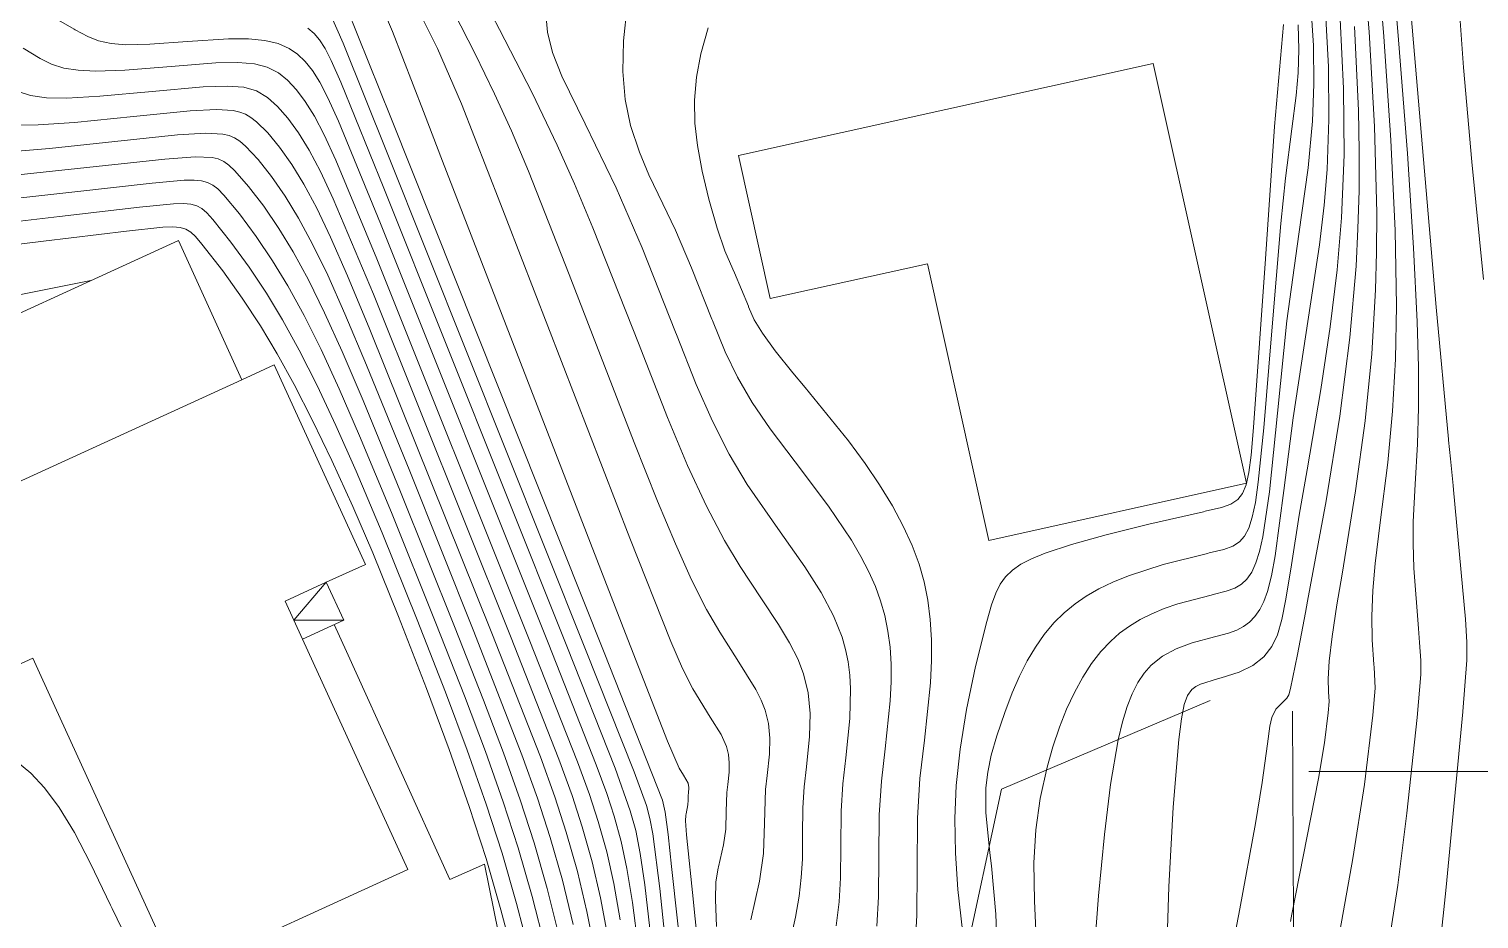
# Model space of a CAD drawing. Header units: metres. Extents: x 1233805 to 1234355, y 654698 to 655114.
# Drawn here: x 1234238.28 to 1234272.36, y 655054.01 to 655074.93 of the extents above; entities that cross this region are included whole.
import ezdxf

# ---------------------------------------------------------------- set-up
doc = ezdxf.new("R2010")
doc.units = ezdxf.units.M

msp = doc.modelspace()

# ---------------------------------------------------------------- linework, layer by layer
at = {"layer": 'ИИ_ГОРИЗОНТАЛИ_ОСН', "lineweight": 0}
for points, elevation in [([(1234270.518, 655078.108), (1234270.819, 655074.609), (1234271.355, 655068.394), (1234271.639, 655065.288), (1234271.641, 655065.27), (1234271.685, 655064.829), (1234271.748, 655064.201), (1234271.758, 655064.098), (1234272.042, 655061.058), (1234272.074, 655060.52), (1234272.076, 655060.1), (1234271.98, 655058.889), (1234271.979, 655058.88), (1234271.585, 655054.762), (1234271.564, 655054.538), (1234271.464, 655053.572)], 49.5), ([(1234270.212, 655077.722), (1234270.469, 655074.674), (1234270.675, 655072.005), (1234270.822, 655069.788), (1234270.909, 655068.048), (1234270.938, 655066.991), (1234270.94, 655066.035), (1234270.916, 655065.172), (1234270.86, 655064.231), (1234270.813, 655063.35), (1234270.811, 655062.837), (1234270.83, 655062.263), (1234270.935, 655060.839), (1234270.964, 655060.511), (1234270.992, 655060.087), (1234270.993, 655059.757), (1234270.907, 655058.748), (1234270.661, 655056.498), (1234270.451, 655054.808), (1234270.227, 655053.345)], 49), ([(1234269.893, 655077.516), (1234270.125, 655074.758), (1234270.29, 655072.316), (1234270.389, 655070.197), (1234270.418, 655068.423), (1234270.393, 655067.173), (1234270.324, 655065.947), (1234270.212, 655064.741), (1234270.036, 655063.335), (1234269.916, 655062.373), (1234269.861, 655061.735), (1234269.838, 655061.135), (1234269.846, 655060.578), (1234269.888, 655059.997), (1234269.893, 655059.933), (1234269.916, 655059.442), (1234269.862, 655058.804), (1234269.665, 655057.179), (1234269.396, 655055.437), (1234269.057, 655053.547)], 48.5), ([(1234245.486, 655076.071), (1234246.781, 655072.849), (1234251.796, 655060.275), (1234253.165, 655056.808), (1234253.228, 655056.528), (1234253.297, 655056.004), (1234253.38, 655055.249), (1234253.664, 655052.691)], 41), ([(1234238.6, 655075.354), (1234239.341, 655074.926), (1234239.364, 655074.912), (1234239.656, 655074.752), (1234239.913, 655074.654), (1234240.209, 655074.591), (1234240.556, 655074.563), (1234241.116, 655074.573), (1234242.002, 655074.635), (1234242.968, 655074.7), (1234243.438, 655074.701), (1234243.819, 655074.665), (1234244.131, 655074.591), (1234244.395, 655074.474), (1234244.59, 655074.34), (1234244.768, 655074.169), (1234244.937, 655073.955), (1234245.111, 655073.679), (1234245.3, 655073.317), (1234245.548, 655072.762), (1234246.536, 655070.358), (1234250.477, 655060.505), (1234251.61, 655057.636), (1234251.859, 655056.963), (1234252.034, 655056.433), (1234252.199, 655055.836), (1234252.332, 655055.199), (1234252.46, 655054.404), (1234252.593, 655053.371)], 39.5), ([(1234246.542, 655075.534), (1234246.82, 655074.876), (1234247.55, 655072.991), (1234248, 655071.824), (1234252.297, 655060.722), (1234253.285, 655058.192), (1234253.56, 655057.558), (1234253.663, 655057.395), (1234253.769, 655057.208), (1234253.787, 655057.105), (1234253.779, 655056.968), (1234253.774, 655056.924), (1234253.77, 655056.81), (1234253.764, 655056.695), (1234253.723, 655056.483), (1234253.716, 655056.454), (1234253.707, 655056.318), (1234253.729, 655055.994), (1234253.895, 655054.409), (1234253.922, 655054.168), (1234254.192, 655051.554)], 41.5), ([(1234248.977, 655075.615), (1234249.336, 655074.922), (1234250.1, 655073.433), (1234250.692, 655072.2), (1234251.095, 655071.293), (1234251.528, 655070.262), (1234252.618, 655067.506), (1234252.657, 655067.404), (1234253.285, 655065.803), (1234253.757, 655064.675), (1234254.2, 655063.717), (1234254.624, 655062.912), (1234254.991, 655062.303), (1234255.494, 655061.54), (1234255.895, 655060.934), (1234256.152, 655060.508), (1234256.347, 655060.127), (1234256.484, 655059.78), (1234256.592, 655059.332), (1234256.639, 655058.842), (1234256.626, 655058.305), (1234256.55, 655057.593), (1234256.496, 655057.122), (1234256.466, 655056.627), (1234256.46, 655055.994), (1234256.455, 655055.42), (1234256.43, 655054.986), (1234256.379, 655054.551), (1234256.296, 655054.057), (1234256.007, 655052.752)], 43), ([(1234250.42, 655075.377), (1234250.464, 655074.858), (1234250.582, 655074.378), (1234250.801, 655073.826), (1234251.347, 655072.707), (1234252.081, 655071.2), (1234252.689, 655069.792), (1234253.474, 655067.808), (1234253.496, 655067.751), (1234253.961, 655066.577), (1234254.341, 655065.715), (1234254.737, 655064.936), (1234255.159, 655064.224), (1234255.93, 655063.113), (1234256.512, 655062.291), (1234256.896, 655061.687), (1234257.187, 655061.14), (1234257.389, 655060.637), (1234257.469, 655060.352), (1234257.529, 655060.056), (1234257.569, 655059.747), (1234257.589, 655059.421), (1234257.572, 655058.724), (1234257.474, 655057.801), (1234257.404, 655057.188), (1234257.364, 655056.545), (1234257.357, 655055.722), (1234257.351, 655054.978), (1234257.319, 655054.416), (1234257.253, 655053.85)], 43.5), ([(1234268.749, 655075.337), (1234268.82, 655074.043), (1234268.833, 655072.805), (1234268.788, 655071.63), (1234268.717, 655070.788), (1234268.61, 655069.859), (1234268.245, 655067.438), (1234267.989, 655065.79), (1234267.772, 655064.082), (1234267.571, 655062.552), (1234267.481, 655062.076), (1234267.385, 655061.708), (1234267.301, 655061.48), (1234267.204, 655061.287), (1234267.093, 655061.125), (1234266.967, 655060.991), (1234266.827, 655060.886), (1234266.664, 655060.801), (1234266.472, 655060.731), (1234266.204, 655060.659), (1234266.138, 655060.643), (1234265.619, 655060.503), (1234265.243, 655060.363), (1234264.923, 655060.189), (1234264.657, 655059.979), (1234264.487, 655059.79), (1234264.338, 655059.569), (1234264.206, 655059.31), (1234264.087, 655059.005), (1234263.979, 655058.646), (1234263.88, 655058.227), (1234263.699, 655057.177), (1234263.556, 655056.004), (1234263.418, 655054.556), (1234263.292, 655052.907)], 46.5), ([(1234245.361, 655075.273), (1234245.659, 655074.598), (1234246.699, 655072.019), (1234251.356, 655060.352), (1234252.498, 655057.477), (1234252.788, 655056.683), (1234252.869, 655056.379), (1234252.938, 655056.014), (1234253.101, 655054.733), (1234253.417, 655051.707)], 40.5), ([(1234248.26, 655075.329), (1234248.765, 655074.352), (1234249.222, 655073.41), (1234249.615, 655072.542), (1234250.019, 655071.59), (1234250.977, 655069.162), (1234251.015, 655069.061), (1234252.505, 655065.213), (1234253.05, 655063.833), (1234253.469, 655062.828), (1234253.851, 655061.983), (1234254.201, 655061.292), (1234254.511, 655060.756), (1234254.92, 655060.116), (1234255.359, 655059.411), (1234255.488, 655059.155), (1234255.579, 655058.922), (1234255.655, 655058.608), (1234255.688, 655058.263), (1234255.679, 655057.885), (1234255.627, 655057.385), (1234255.589, 655057.056), (1234255.563, 655056.266), (1234255.542, 655055.556), (1234255.447, 655054.907), (1234255.246, 655053.996)], 42.5), ([(1234267.766, 655075.034), (1234267.74, 655074.774), (1234267.554, 655072.644), (1234267.34, 655069.532), (1234267.061, 655065.563), (1234267.005, 655064.915), (1234266.952, 655064.508), (1234266.888, 655064.22), (1234266.803, 655064.016), (1234266.688, 655063.872), (1234266.529, 655063.768), (1234266.309, 655063.688), (1234265.926, 655063.596), (1234265.887, 655063.587), (1234264.601, 655063.293), (1234263.596, 655063.044), (1234262.778, 655062.816), (1234262.16, 655062.613), (1234261.841, 655062.482), (1234261.589, 655062.352), (1234261.39, 655062.214), (1234261.232, 655062.059), (1234261.107, 655061.884), (1234261, 655061.671), (1234260.903, 655061.402), (1234260.789, 655061.008), (1234260.523, 655059.951), (1234260.312, 655058.94), (1234260.16, 655058.003), (1234260.071, 655057.151), (1234260.039, 655056.377), (1234260.053, 655055.56), (1234260.111, 655054.708), (1234260.219, 655053.742)], 45), ([(1234268.112, 655075.028), (1234268.126, 655074.454), (1234268.107, 655073.899), (1234268.058, 655073.371), (1234267.959, 655072.584), (1234267.813, 655071.426), (1234267.699, 655070.359), (1234267.48, 655067.747), (1234267.3, 655065.561), (1234267.169, 655064.278), (1234267.102, 655063.803), (1234267.031, 655063.456), (1234266.95, 655063.2), (1234266.85, 655063.011), (1234266.729, 655062.878), (1234266.571, 655062.779), (1234266.363, 655062.702), (1234266.019, 655062.617), (1234265.977, 655062.607), (1234264.938, 655062.349), (1234264.119, 655062.08), (1234263.755, 655061.93), (1234263.425, 655061.771), (1234263.128, 655061.602), (1234262.866, 655061.424), (1234262.608, 655061.212), (1234262.367, 655060.972), (1234262.142, 655060.703), (1234261.932, 655060.405), (1234261.739, 655060.081), (1234261.559, 655059.724), (1234261.388, 655059.331), (1234261.213, 655058.868), (1234261.026, 655058.318), (1234260.896, 655057.861), (1234260.811, 655057.462), (1234260.766, 655057.095), (1234260.767, 655056.519), (1234260.862, 655055.571), (1234260.897, 655055.265), (1234261.003, 655054.13), (1234261.04, 655053.099)], 45.5), ([(1234269.092, 655075.167), (1234269.174, 655073.532), (1234269.186, 655071.972), (1234269.128, 655070.495), (1234269.024, 655069.274), (1234268.86, 655067.929), (1234268.64, 655066.457), (1234268.319, 655064.574), (1234268.134, 655063.505), (1234267.95, 655062.339), (1234267.821, 655061.529), (1234267.725, 655061.051), (1234267.62, 655060.693), (1234267.492, 655060.422), (1234267.298, 655060.174), (1234267.039, 655059.971), (1234266.719, 655059.813), (1234266.297, 655059.68), (1234266.214, 655059.658), (1234265.815, 655059.537), (1234265.702, 655059.48), (1234265.612, 655059.411), (1234265.51, 655059.269), (1234265.432, 655059.052), (1234265.365, 655058.718), (1234265.302, 655058.23), (1234265.169, 655056.639), (1234265.067, 655054.767), (1234265.035, 655053.789)], 47), ([(1234254.244, 655074.962), (1234254.07, 655074.346), (1234253.965, 655073.798), (1234253.917, 655073.262), (1234253.927, 655072.722), (1234253.987, 655072.192), (1234254.096, 655071.592), (1234254.254, 655070.931), (1234254.45, 655070.249), (1234254.631, 655069.721), (1234254.818, 655069.288), (1234254.858, 655069.201), (1234255.186, 655068.414), (1234255.189, 655068.405), (1234255.324, 655068.098), (1234255.517, 655067.78), (1234255.815, 655067.368), (1234256.23, 655066.848), (1234256.517, 655066.505), (1234257.537, 655065.25), (1234257.929, 655064.719), (1234258.27, 655064.216), (1234258.571, 655063.722), (1234258.826, 655063.248), (1234259.035, 655062.791), (1234259.198, 655062.351), (1234259.316, 655061.937), (1234259.403, 655061.505), (1234259.461, 655061.054), (1234259.49, 655060.579), (1234259.491, 655060.091), (1234259.465, 655059.563), (1234259.322, 655058.218), (1234259.219, 655057.32), (1234259.161, 655056.381), (1234259.15, 655055.179), (1234259.142, 655054.095), (1234259.097, 655053.276)], 44.5), ([(1234269.434, 655074.988), (1234269.528, 655073.017), (1234269.544, 655072.063), (1234269.539, 655071.136), (1234269.514, 655070.234), (1234269.469, 655069.36), (1234269.321, 655067.682), (1234269.086, 655065.836), (1234268.767, 655063.844), (1234268.33, 655061.484), (1234268.279, 655061.221), (1234268.091, 655060.232), (1234267.932, 655059.428), (1234267.89, 655059.285), (1234267.844, 655059.202), (1234267.743, 655059.106), (1234267.586, 655058.945), (1234267.493, 655058.754), (1234267.446, 655058.546), (1234267.388, 655058.133), (1234267.262, 655057.22), (1234267.106, 655056.259), (1234266.741, 655054.25), (1234266.127, 655051.072)], 47.5), ([(1234238.142, 655074.481), (1234238.539, 655074.238), (1234238.807, 655074.103), (1234239.092, 655074.015), (1234239.436, 655073.961), (1234239.841, 655073.941), (1234240.531, 655073.965), (1234241.617, 655074.052), (1234242.669, 655074.135), (1234243.187, 655074.146), (1234243.574, 655074.114), (1234243.877, 655074.036), (1234244.138, 655073.9), (1234244.353, 655073.728), (1234244.563, 655073.505), (1234244.772, 655073.225), (1234244.986, 655072.882), (1234245.216, 655072.447), (1234245.49, 655071.85), (1234246.455, 655069.527), (1234250.037, 655060.582), (1234251.17, 655057.706), (1234251.449, 655056.944), (1234251.658, 655056.308), (1234251.858, 655055.591), (1234252.022, 655054.851), (1234252.17, 655053.996)], 39), ([(1234238.002, 655073.471), (1234238.309, 655073.372), (1234238.686, 655073.318), (1234239.166, 655073.309), (1234239.939, 655073.351), (1234241.175, 655073.463), (1234242.369, 655073.57), (1234242.935, 655073.592), (1234243.327, 655073.564), (1234243.622, 655073.481), (1234243.882, 655073.325), (1234244.119, 655073.113), (1234244.362, 655072.833), (1234244.61, 655072.49), (1234244.861, 655072.085), (1234245.129, 655071.583), (1234245.429, 655070.942), (1234246.373, 655068.696), (1234249.597, 655060.659), (1234250.732, 655057.77), (1234251.04, 655056.92), (1234251.281, 655056.183), (1234251.514, 655055.356), (1234251.709, 655054.514), (1234251.879, 655053.595)], 38.5), ([(1234237.815, 655072.045), (1234238.756, 655072.124), (1234240.294, 655072.286), (1234241.77, 655072.441), (1234242.431, 655072.485), (1234242.831, 655072.464), (1234242.979, 655072.428), (1234243.109, 655072.373), (1234243.233, 655072.292), (1234243.369, 655072.175), (1234243.661, 655071.865), (1234243.977, 655071.465), (1234244.298, 655071), (1234244.611, 655070.49), (1234244.944, 655069.875), (1234245.297, 655069.147), (1234245.703, 655068.236), (1234246.211, 655067.035), (1234247.228, 655064.541), (1234248.718, 655060.813), (1234249.863, 655057.876), (1234250.228, 655056.853), (1234250.527, 655055.933), (1234250.815, 655054.924), (1234251.069, 655053.888)], 37.5), ([(1234237.14, 655071.413), (1234239.856, 655071.698), (1234241.47, 655071.876), (1234242.179, 655071.931), (1234242.581, 655071.914), (1234242.726, 655071.878), (1234242.853, 655071.819), (1234242.973, 655071.732), (1234243.112, 655071.601), (1234243.439, 655071.231), (1234243.794, 655070.766), (1234244.148, 655070.247), (1234244.486, 655069.693), (1234244.845, 655069.033), (1234245.223, 655068.265), (1234245.639, 655067.349), (1234246.129, 655066.204), (1234247.012, 655064.055), (1234248.278, 655060.89), (1234248.961, 655059.161), (1234249.432, 655057.918), (1234249.825, 655056.812), (1234250.15, 655055.808), (1234250.46, 655054.728), (1234250.741, 655053.606)], 37), ([(1234236.465, 655070.781), (1234239.422, 655071.11), (1234241.171, 655071.311), (1234241.927, 655071.378), (1234242.156, 655071.381), (1234242.331, 655071.364), (1234242.473, 655071.327), (1234242.596, 655071.265), (1234242.713, 655071.173), (1234242.856, 655071.026), (1234243.225, 655070.585), (1234243.618, 655070.056), (1234244.001, 655069.487), (1234244.36, 655068.896), (1234244.741, 655068.2), (1234245.141, 655067.399), (1234245.569, 655066.473), (1234246.048, 655065.374), (1234246.796, 655063.571), (1234247.839, 655060.967), (1234248.512, 655059.257), (1234249.004, 655057.953), (1234249.423, 655056.766), (1234249.774, 655055.683), (1234250.101, 655054.547), (1234250.406, 655053.351)], 36.5), ([(1234235.114, 655069.517), (1234238.618, 655069.942), (1234240.571, 655070.182), (1234241.425, 655070.272), (1234241.658, 655070.28), (1234241.831, 655070.265), (1234241.967, 655070.227), (1234242.082, 655070.16), (1234242.192, 655070.057), (1234242.343, 655069.877), (1234242.829, 655069.246), (1234243.287, 655068.604), (1234243.715, 655067.954), (1234244.11, 655067.301), (1234244.512, 655066.573), (1234244.942, 655065.733), (1234245.395, 655064.788), (1234245.885, 655063.713), (1234246.358, 655062.617), (1234246.96, 655061.121), (1234247.621, 655059.432), (1234248.156, 655057.999), (1234248.624, 655056.661), (1234249.02, 655055.433), (1234249.37, 655054.23), (1234249.71, 655052.936)], 35.5), ([(1234237.959, 655057.737), (1234238.319, 655057.442), (1234238.642, 655057.099), (1234238.983, 655056.637), (1234239.343, 655056.044), (1234239.723, 655055.322), (1234240.192, 655054.338), (1234240.228, 655054.26), (1234240.82, 655053.048)], 35)]:
    msp.add_lwpolyline(points, dxfattribs=dict(at, elevation=elevation))
at = {"layer": 'ИИ_ГОРИЗОНТАЛИ_УТОЛЩ', "lineweight": 0}
for points, elevation in [([(1234269.575, 655077.31), (1234269.78, 655074.862), (1234269.906, 655072.642), (1234269.955, 655070.614), (1234269.951, 655069.679), (1234269.928, 655068.799), (1234269.837, 655067.296), (1234269.681, 655065.72), (1234269.459, 655064.077), (1234269.141, 655062.122), (1234269.018, 655061.397), (1234268.906, 655060.656), (1234268.836, 655060.076), (1234268.81, 655059.658), (1234268.823, 655059.356), (1234268.823, 655059.354), (1234268.838, 655059.129), (1234268.817, 655058.86), (1234268.726, 655058.157), (1234268.587, 655057.316), (1234267.96, 655054.129), (1234267.925, 655053.957)], 48), ([(1234271.864, 655075.896), (1234271.998, 655074.028), (1234272.193, 655071.811), (1234272.466, 655069.042)], 50), ([(1234252.338, 655075.471), (1234252.253, 655074.656), (1234252.238, 655073.936), (1234252.293, 655073.278), (1234252.418, 655072.666), (1234252.626, 655072.038), (1234252.848, 655071.508), (1234253.174, 655070.82), (1234253.469, 655070.201), (1234253.849, 655069.322), (1234254.33, 655068.111), (1234254.341, 655068.082), (1234254.642, 655067.341), (1234254.928, 655066.749), (1234255.275, 655066.153), (1234255.695, 655065.536), (1234256.282, 655064.763), (1234257.069, 655063.72), (1234257.607, 655062.917), (1234257.828, 655062.538), (1234258.015, 655062.177), (1234258.17, 655061.829), (1234258.293, 655061.494), (1234258.392, 655061.145), (1234258.466, 655060.781), (1234258.515, 655060.401), (1234258.539, 655060), (1234258.54, 655059.589), (1234258.518, 655059.144), (1234258.398, 655058.01), (1234258.311, 655057.254), (1234258.263, 655056.463), (1234258.253, 655055.451), (1234258.246, 655054.536), (1234258.208, 655053.846)], 44), ([(1234268.407, 655075.495), (1234268.466, 655074.545), (1234268.48, 655073.634), (1234268.447, 655072.765), (1234268.342, 655071.671), (1234268.124, 655070.112), (1234267.844, 655068.075), (1234267.621, 655065.904), (1234267.433, 655064.056), (1234267.277, 655062.993), (1234267.2, 655062.653), (1234267.115, 655062.382), (1234267.018, 655062.169), (1234266.904, 655062.004), (1234266.775, 655061.883), (1234266.616, 655061.79), (1234266.417, 655061.716), (1234266.111, 655061.638), (1234266.064, 655061.627), (1234265.28, 655061.42), (1234264.962, 655061.31), (1234264.671, 655061.188), (1234264.396, 655061.05), (1234264.143, 655060.897), (1234263.912, 655060.729), (1234263.702, 655060.546), (1234263.472, 655060.303), (1234263.253, 655060.02), (1234263.045, 655059.699), (1234262.849, 655059.341), (1234262.665, 655058.947), (1234262.495, 655058.52), (1234262.341, 655058.064), (1234262.205, 655057.585), (1234262.041, 655056.843), (1234261.942, 655056.11), (1234261.899, 655055.333), (1234261.908, 655054.436), (1234261.959, 655053.409)], 46), ([(1234247.473, 655075.289), (1234247.882, 655074.472), (1234248.445, 655073.17), (1234249.362, 655070.821), (1234249.508, 655070.443), (1234252.401, 655062.968), (1234253.363, 655060.538), (1234253.641, 655059.903), (1234253.88, 655059.425), (1234254.291, 655058.756), (1234254.546, 655058.347), (1234254.674, 655058.065), (1234254.719, 655057.883), (1234254.738, 655057.684), (1234254.733, 655057.466), (1234254.703, 655057.177), (1234254.682, 655056.99), (1234254.666, 655056.538), (1234254.653, 655056.125), (1234254.599, 655055.758), (1234254.485, 655055.241), (1234254.477, 655055.209), (1234254.421, 655054.886), (1234254.409, 655054.473), (1234254.438, 655053.836)], 42), ([(1234244.828, 655074.95), (1234244.977, 655074.828), (1234245.107, 655074.677), (1234245.236, 655074.476), (1234245.382, 655074.191), (1234245.605, 655073.679), (1234246.618, 655071.188), (1234250.916, 655060.428), (1234252.053, 655057.559), (1234252.411, 655056.558), (1234252.537, 655056.092), (1234252.64, 655055.556), (1234252.748, 655054.816), (1234252.871, 655053.788)], 40), ([(1234237.957, 655072.673), (1234238.491, 655072.677), (1234239.347, 655072.738), (1234240.734, 655072.875), (1234242.069, 655073.005), (1234242.683, 655073.038), (1234243.079, 655073.014), (1234243.231, 655072.979), (1234243.366, 655072.927), (1234243.493, 655072.853), (1234243.625, 655072.75), (1234243.888, 655072.492), (1234244.167, 655072.154), (1234244.452, 655071.748), (1234244.736, 655071.287), (1234245.039, 655070.725), (1234245.365, 655070.04), (1234245.764, 655069.13), (1234246.292, 655067.866), (1234249.158, 655060.736), (1234250.296, 655057.826), (1234250.633, 655056.889), (1234250.904, 655056.058), (1234251.166, 655055.134), (1234251.391, 655054.192), (1234251.586, 655053.201)], 38), ([(1234235.789, 655070.149), (1234238.997, 655070.524), (1234240.871, 655070.746), (1234241.676, 655070.825), (1234241.907, 655070.83), (1234242.082, 655070.815), (1234242.22, 655070.777), (1234242.339, 655070.712), (1234242.453, 655070.614), (1234242.599, 655070.451), (1234243.02, 655069.925), (1234243.449, 655069.336), (1234243.857, 655068.723), (1234244.235, 655068.099), (1234244.631, 655067.38), (1234245.049, 655066.552), (1234245.49, 655065.614), (1234245.966, 655064.543), (1234246.579, 655063.09), (1234247.399, 655061.044), (1234248.066, 655059.347), (1234248.579, 655057.98), (1234249.023, 655056.716), (1234249.397, 655055.558), (1234249.738, 655054.381), (1234250.063, 655053.127)], 36)]:
    msp.add_lwpolyline(points, dxfattribs=dict(at, elevation=elevation))
at = {"layer": 'ИИ_ЛЭП_ВН', "lineweight": 0}
msp.add_lwpolyline([(1234276.043, 655060.382), (1234274.457, 655057.478), (1234268.362, 655057.478)], dxfattribs=at)
at = {"layer": 'ИИ_ЛЭП_НН', "lineweight": 0}
msp.add_lwpolyline([(1234213.717, 655063.816), (1234239.728, 655069.019)], dxfattribs=at)
at = {"layer": 'ИИ_ОГРАДЫ', "lineweight": 0}
msp.add_lwpolyline([(1234250.283, 655048.895), (1234248.98, 655055.303), (1234248.171, 655054.942), (1234245.743, 655060.305), (1234245.452, 655060.935)], dxfattribs=at)
at = {"layer": 'ИИ_СТРОЕНИЕ', "lineweight": 0}
for points in [[(1234264.701, 655074.122), (1234266.894, 655064.256), (1234260.838, 655062.909), (1234259.392, 655069.416), (1234255.699, 655068.595), (1234254.953, 655071.956), (1234264.701, 655074.122)], [(1234243.283, 655066.69), (1234236.991, 655063.812), (1234235.495, 655067.082), (1234241.788, 655069.961), (1234243.283, 655066.69)], [(1234234.55, 655062.696), (1234236.991, 655063.812), (1234243.283, 655066.69), (1234244.041, 655067.037), (1234246.185, 655062.35), (1234245.265, 655061.93), (1234244.296, 655061.487), (1234244.705, 655060.593), (1234247.182, 655055.177), (1234241.766, 655052.7), (1234238.885, 655059.012), (1234238.368, 655060.143), (1234236.176, 655059.141), (1234234.55, 655062.696)], [(1234244.296, 655061.487), (1234245.265, 655061.93), (1234245.674, 655061.037), (1234244.705, 655060.593), (1234244.296, 655061.487)], [(1234245.265, 655061.93), (1234244.5, 655061.04), (1234245.674, 655061.037)]]:
    msp.add_lwpolyline(points, dxfattribs=at)
at = {"layer": 'ИИ_УГОДЬЯ', "lineweight": 0}
msp.add_lwpolyline([(1234266.042, 655059.153), (1234261.136, 655057.066), (1234260.249, 655052.943), (1234263.641, 655048.298), (1234268.026, 655049.029), (1234267.974, 655058.898)], dxfattribs=at)

doc.saveas('drawing.dxf')
